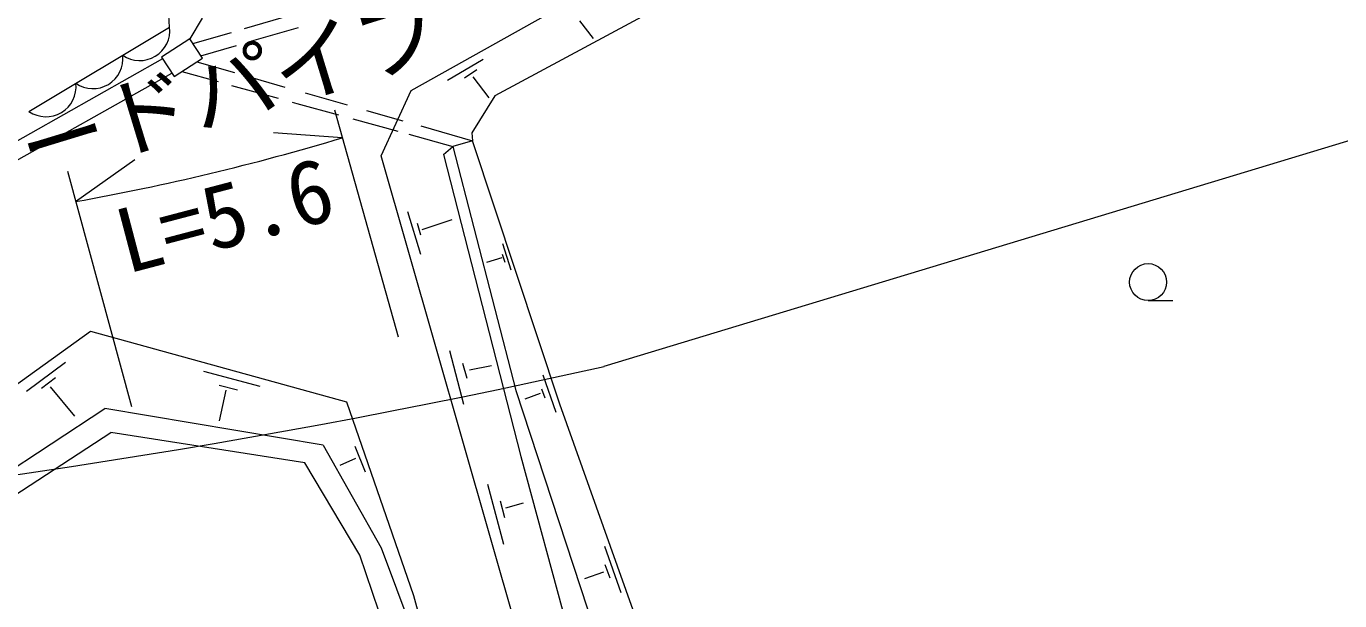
# Model space of a CAD drawing. Units: millimetres, scale not verified. Extents: x 40000 to 680000, y 20000 to 380000.
# Drawn here: x 324928 to 362226, y 298610 to 314917 of the extents above; entities that cross this region are included whole.
import ezdxf
from ezdxf.enums import TextEntityAlignment as Align

# ---------------------------------------------------------------- set-up
doc = ezdxf.new("R2010")
doc.units = ezdxf.units.MM
doc.header["$LTSCALE"] = 1000
doc.layers.add('M-BGD', color=7, linetype='Continuous', lineweight=13)
doc.layers.add('M-STR-HTXT', color=7, linetype='Continuous', lineweight=13)
doc.styles.add('ＭＳ ゴシック', font='')
doc.styles.get('ＭＳ ゴシック').set_extended_font_data('MS Gothic')

msp = doc.modelspace()

# ---------------------------------------------------------------- linework, layer by layer
at = {"layer": 'M-BGD'}
for p, q in [((335860, 313094), (344917, 318166)), ((345807, 317022), (338235, 312940)), ((331122, 314852), (332463, 315244)), ((329921, 315145), (329571, 314562)), ((331336, 314501), (332654, 314884)), ((340639, 315069), (341026, 314571)), ((329571, 314562), (328767, 314040)), ((329929, 314010), (329571, 314562)), ((329660, 314424), (330752, 314744)), ((329884, 314080), (330897, 314374)), ((328795, 313997), (311000, 303910)), ((328767, 314040), (329125, 313488)), ((329125, 313488), (329929, 314010)), ((329770, 313907), (330837, 313601)), ((336888, 313384), (337899, 313980)), ((337377, 313458), (337724, 313689)), ((311255, 303611), (329063, 313584)), ((329344, 313630), (330378, 313345)), ((331358, 313452), (332271, 313191)), ((337613, 313486), (338065, 312890)), ((330760, 313239), (332085, 312873)), ((332848, 313026), (334041, 312684)), ((335008, 311235), (335860, 313094)), ((338235, 312940), (337581, 311896)), ((332475, 312766), (332608, 312729)), ((332608, 312729), (333799, 312400)), ((334197, 312290), (335478, 311937)), ((334591, 312527), (335621, 312232)), ((335792, 311850), (337037, 311506)), ((336132, 312086), (337598, 311666)), ((337581, 311896), (337598, 311666)), ((336774, 311278), (337037, 311506)), ((337598, 311666), (337037, 311506)), ((337037, 311506), (338827, 304579)), ((340081, 304190), (337598, 311666)), ((340473, 292160), (335008, 311235)), ((336774, 311278), (338973, 302705)), ((335752, 309663), (336119, 308445)), ((336029, 309331), (336126, 308992)), ((336174, 309151), (337026, 309428)), ((338451, 308746), (338688, 308007)), ((338432, 308340), (337999, 308213)), ((338445, 308447), (338516, 308216)), ((356784, 307130), (357484, 307130)), ((319476, 301014), (326751, 306264)), ((326751, 306264), (334023, 304258)), ((336944, 305714), (337345, 304191)), ((324932, 304558), (326040, 305382)), ((329965, 305126), (331565, 304703)), ((337318, 305354), (337435, 304924)), ((337519, 305167), (338135, 305291)), ((325361, 304641), (325756, 304946)), ((330409, 304731), (330928, 304599)), ((339599, 305022), (339969, 303966)), ((325603, 304682), (326296, 303852)), ((330596, 304585), (330409, 303713)), ((338827, 304579), (340868, 298384)), ((339522, 304493), (339085, 304336)), ((339559, 304622), (339649, 304373)), ((310494, 293088), (327163, 304070)), ((333363, 303027), (327163, 304070)), ((334023, 304258), (335928, 298758)), ((344857, 290787), (340081, 304190)), ((311656, 293162), (327334, 303385)), ((332839, 302528), (327334, 303385)), ((333363, 303027), (335008, 300111)), ((334259, 302996), (334550, 302266)), ((334397, 299901), (332839, 302528)), ((334273, 302645), (333834, 302451)), ((338973, 302705), (341889, 291991)), ((338027, 301918), (338477, 300215)), ((338381, 301447), (338505, 300976)), ((338547, 301246), (339052, 301392)), ((340748, 281421), (334397, 299901)), ((335008, 300111), (336972, 294879)), ((341351, 300154), (341808, 298839)), ((341356, 299642), (341499, 299259)), ((341319, 299416), (340779, 299231)), ((335928, 298758), (336972, 294879))]:
    msp.add_line(p, q, dxfattribs=at)
msp.add_lwpolyline([(325004, 312500), (329000, 314895), (328953, 315575), (327730, 318021)], dxfattribs=at)
msp.add_circle((356784, 307655), 525, dxfattribs=at)
for centre in [(328152, 314798), (326821, 314000), (325489, 313201)]:
    msp.add_arc(centre, 853, 235.3849, 6.5134, dxfattribs=at)
at = {"layer": 'M-STR-HTXT'}
for p, q in [((341341, 305268), (439233, 334936)), ((333677, 312547), (335492, 306099)), ((333902, 311749), (331951, 311892)), ((326330, 309939), (328012, 311131)), ((326095, 310800), (327918, 304123))]:
    msp.add_line(p, q, dxfattribs=at)
for centre, radius, start, end in [((314203, 377411), 68553, 280.18941, 286.69959), ((292904, 521324), 221424, 265.65338, 282.63606)]:
    msp.add_arc(centre, radius, start, end, dxfattribs=at)

# ---------------------------------------------------------------- texts
at = {"layer": 'M-STR-HTXT', "style": 'ＭＳ ゴシック'}
for s, rotation, p in [('ガードパイプ', 16.966, (322812, 309225)), ('L=5.6', 14.739, (327914, 307352))]:
    msp.add_text(s, height=1833, rotation=rotation, dxfattribs=at).set_placement(p, align=Align.BOTTOM_LEFT)

doc.saveas('drawing.dxf')
